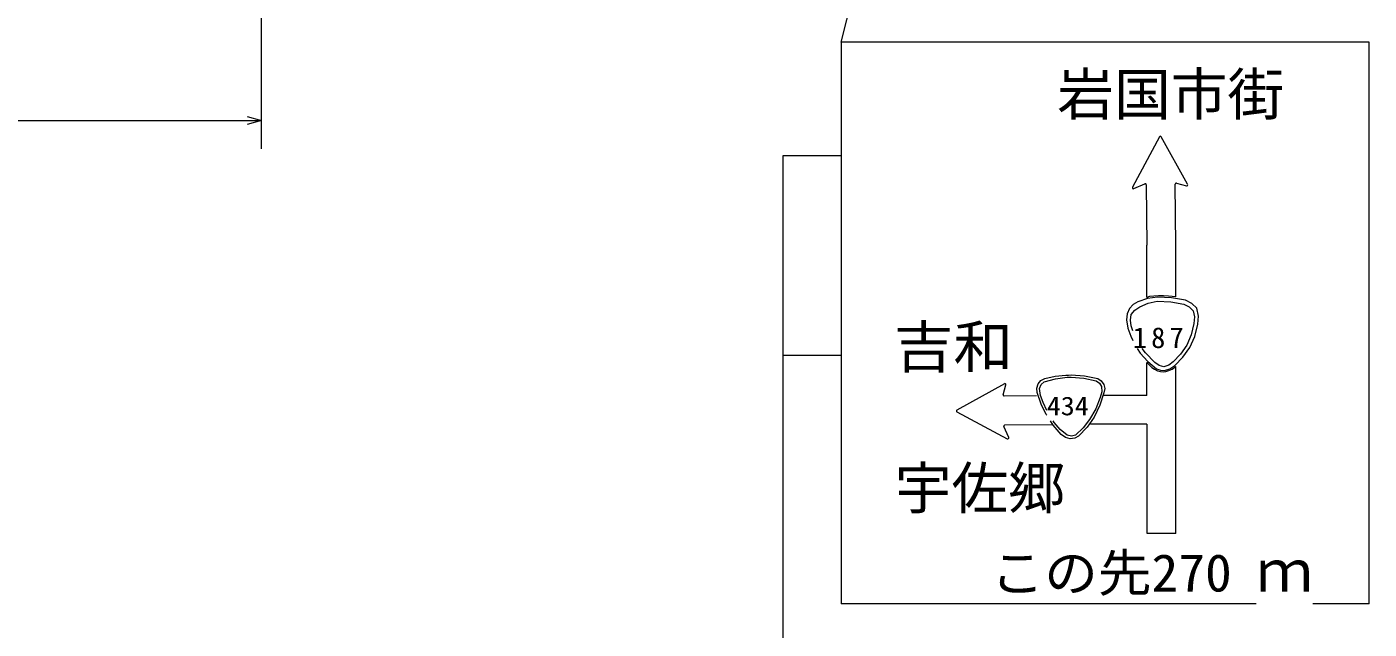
# Model space of a CAD drawing. Units: millimetres, scale not verified. Extents: x 360 to 640360, y 95650 to 455650.
# Drawn here: x 360762 to 408055, y 316687 to 337917 of the extents above; entities that cross this region are included whole.
import ezdxf
from ezdxf.enums import TextEntityAlignment as Align

# ---------------------------------------------------------------- set-up
doc = ezdxf.new("R2010")
doc.units = ezdxf.units.MM
doc.header["$LTSCALE"] = 1000
doc.layers.add('S-BGD', color=1, linetype='Continuous', lineweight=13)
doc.layers.add('S-BGD-HTXT', color=6, linetype='Continuous', lineweight=13)
doc.styles.add('ＭＳ ゴシック', font='')
doc.styles.get('ＭＳ ゴシック').set_extended_font_data('MS Gothic')

msp = doc.modelspace()

# ---------------------------------------------------------------- linework, layer by layer
at = {"layer": 'S-BGD'}
for p, q in [((389455, 337374), (397328, 368414)), ((389455, 337374), (389455, 317574)), ((408055, 337374), (389455, 337374)), ((408055, 317574), (408055, 337374)), ((400664, 334039), (399716, 332265)), ((401658, 332366), (400727, 334039)), ((387402, 333375), (387402, 315550)), ((389455, 333375), (387402, 333375)), ((399762, 332215), (400153, 332383)), ((400203, 332350), (400226, 330222)), ((401247, 330222), (401224, 332375)), ((401270, 332410), (401617, 332314)), ((400226, 328378), (400226, 330222)), ((401247, 328398), (401247, 330222)), ((399908, 328225), (399744, 328132)), ((400248, 328339), (399908, 328225)), ((400320, 328408), (400226, 328378)), ((400597, 328394), (400248, 328339)), ((400271, 328179), (400585, 328250)), ((400467, 328429), (400320, 328408)), ((400629, 328441), (400467, 328429)), ((400585, 328250), (401065, 328226)), ((401097, 328370), (400597, 328394)), ((400807, 328435), (400629, 328441)), ((400980, 328426), (400807, 328435)), ((401247, 328398), (400980, 328426)), ((401065, 328226), (401528, 328143)), ((401584, 328287), (401097, 328370)), ((401806, 328165), (401584, 328287)), ((399532, 327799), (399506, 327593)), ((399617, 327990), (399532, 327799)), ((399744, 328132), (399617, 327990)), ((399644, 327582), (399674, 327779)), ((399674, 327779), (399800, 327932)), ((399800, 327932), (399973, 328046)), ((399973, 328046), (400271, 328179)), ((401528, 328143), (401708, 328049)), ((401708, 328049), (401852, 327906)), ((401985, 327996), (401806, 328165)), ((401852, 327906), (401897, 327691)), ((402037, 327719), (401985, 327996)), ((399506, 327593), (399550, 327301)), ((399550, 327301), (399656, 327013)), ((399676, 327383), (399644, 327582)), ((399726, 327197), (399676, 327383)), ((401881, 327456), (401783, 327067)), ((401897, 327691), (401881, 327456)), ((401908, 327008), (402024, 327436)), ((402024, 327436), (402037, 327719)), ((399656, 327013), (399726, 326857)), ((401783, 327067), (401626, 326695)), ((401738, 326609), (401908, 327008)), ((389455, 326338), (387402, 326338)), ((399876, 326583), (399992, 326414)), ((399992, 326414), (400258, 326118)), ((400175, 326425), (400061, 326583)), ((400499, 326082), (400175, 326425)), ((401408, 326380), (401146, 326105)), ((401626, 326695), (401408, 326380)), ((401495, 326271), (401738, 326609)), ((400226, 324928), (400226, 326081)), ((400226, 326081), (400324, 325977)), ((400258, 326118), (400568, 325862)), ((400324, 325977), (400394, 325912)), ((400394, 325912), (400496, 325846)), ((400652, 325980), (400499, 326082)), ((400568, 325862), (400701, 325818)), ((400820, 325937), (400652, 325980)), ((400998, 325997), (400820, 325937)), ((400839, 325809), (401034, 325864)), ((401146, 326105), (400998, 325997)), ((401034, 325864), (401209, 325977)), ((401109, 325846), (401247, 325944)), ((401209, 325977), (401495, 326271)), ((401247, 320060), (401247, 325944)), ((396398, 325340), (396492, 325450)), ((396492, 325450), (396632, 325517)), ((396500, 325308), (396604, 325405)), ((396604, 325405), (397000, 325513)), ((396632, 325517), (396995, 325608)), ((396995, 325608), (397371, 325639)), ((397000, 325513), (397421, 325565)), ((397371, 325639), (397457, 325645)), ((397421, 325565), (397490, 325568)), ((397457, 325645), (397552, 325650)), ((397490, 325568), (397560, 325569)), ((397553, 325650), (398028, 325615)), ((397560, 325569), (397998, 325536)), ((397998, 325536), (398439, 325440)), ((398028, 325615), (398492, 325519)), ((398439, 325440), (398553, 325361)), ((398492, 325519), (398618, 325441)), ((398618, 325441), (398706, 325313)), ((400496, 325846), (400599, 325797)), ((400599, 325797), (400706, 325772)), ((400701, 325818), (400839, 325809)), ((400706, 325772), (400797, 325760)), ((400797, 325760), (400896, 325768)), ((400896, 325768), (400999, 325801)), ((400999, 325801), (401109, 325846)), ((395204, 325339), (393532, 324408)), ((395160, 324951), (395256, 325298)), ((396337, 324917), (395195, 324905)), ((396346, 325187), (396398, 325340)), ((396357, 325023), (396346, 325187)), ((396494, 324619), (396357, 325023)), ((396444, 325172), (396500, 325308)), ((396473, 324924), (396444, 325172)), ((396564, 324681), (396473, 324924)), ((398553, 325361), (398625, 325236)), ((398712, 325018), (398566, 324580)), ((398632, 325047), (398577, 324847)), ((398625, 325236), (398632, 325047)), ((400226, 324928), (398701, 324928)), ((398706, 325313), (398740, 325166)), ((398740, 325166), (398712, 325018)), ((396680, 324253), (396494, 324619)), ((396696, 324396), (396564, 324681)), ((398420, 324453), (398206, 324079)), ((398566, 324580), (398361, 324161)), ((398577, 324847), (398420, 324453)), ((393533, 324345), (395305, 323398)), ((396696, 324228), (396680, 324253)), ((396920, 323882), (396826, 324027)), ((396959, 323972), (396922, 324027)), ((397166, 323723), (396959, 323972)), ((398206, 324079), (397984, 323784)), ((398361, 324161), (398116, 323812)), ((395355, 323444), (395187, 323835)), ((395220, 323885), (396896, 323903)), ((397206, 323552), (396920, 323882)), ((397411, 323522), (397166, 323723)), ((397352, 323445), (397206, 323552)), ((397569, 323495), (397411, 323522)), ((397714, 323529), (397569, 323495)), ((397819, 323494), (397682, 323418)), ((397984, 323784), (397714, 323529)), ((398116, 323812), (397819, 323494)), ((400226, 323908), (398237, 323908)), ((400226, 323908), (400226, 320071)), ((397517, 323397), (397352, 323445)), ((397682, 323418), (397517, 323397)), ((401247, 320060), (400224, 320060)), ((404075, 317574), (389455, 317574)), ((408055, 317574), (406075, 317574))]:
    msp.add_line(p, q, dxfattribs=at)
for centre, start, end in [((400695, 334022), 29.102, 151.8845), ((399748, 332248), 151.8845, 293.2141), ((400167, 332350), 0.6042, 113.2141), ((401260, 332375), 74.4914, 180.6043), ((401627, 332348), 254.4914, 29.102), ((395194, 324941), 164.4914, 270.6042), ((395221, 325307), 344.4914, 119.102), ((393550, 324377), 119.102, 241.8845), ((395220, 323849), 90.6042, 203.2141), ((395322, 323430), 241.8845, 23.2141)]:
    msp.add_arc(centre, 36, start, end, dxfattribs=at)
at = {"layer": 'S-BGD-HTXT'}
for p, q in [((369028, 333617), (369028, 345599)), ((346704, 334617), (369028, 334617)), ((368528, 334761), (369028, 334617)), ((369028, 334617), (368528, 334474))]:
    msp.add_line(p, q, dxfattribs=at)

# ---------------------------------------------------------------- texts
at = {"layer": 'S-BGD', "style": 'ＭＳ ゴシック'}
for s, p in [('岩国市街', (397066, 334367)), ('宇佐郷 ', (391341, 320487)), ('ｍ', (404075, 317572))]:
    msp.add_text(s, height=1466, dxfattribs=at).set_placement(p, align=Align.BOTTOM_LEFT)
for s, height, width, p in [('吉和 ', 1466, 1.05, (391310, 325470)), ('434', 659.8, 1.1, (396696, 324027)), ('この先270', 1320, 1.05, (394715, 317617))]:
    msp.add_text(s, height=height, dxfattribs=dict(at, width=width)).set_placement(p, align=Align.BOTTOM_LEFT)
at = {"layer": 'S-BGD', "insert": (399726, 326583), "char_height": 733.1, "attachment_point": 7, "style": 'ＭＳ ゴシック'}
msp.add_mtext('\\T1.3;187', dxfattribs=at)

doc.saveas('drawing.dxf')
